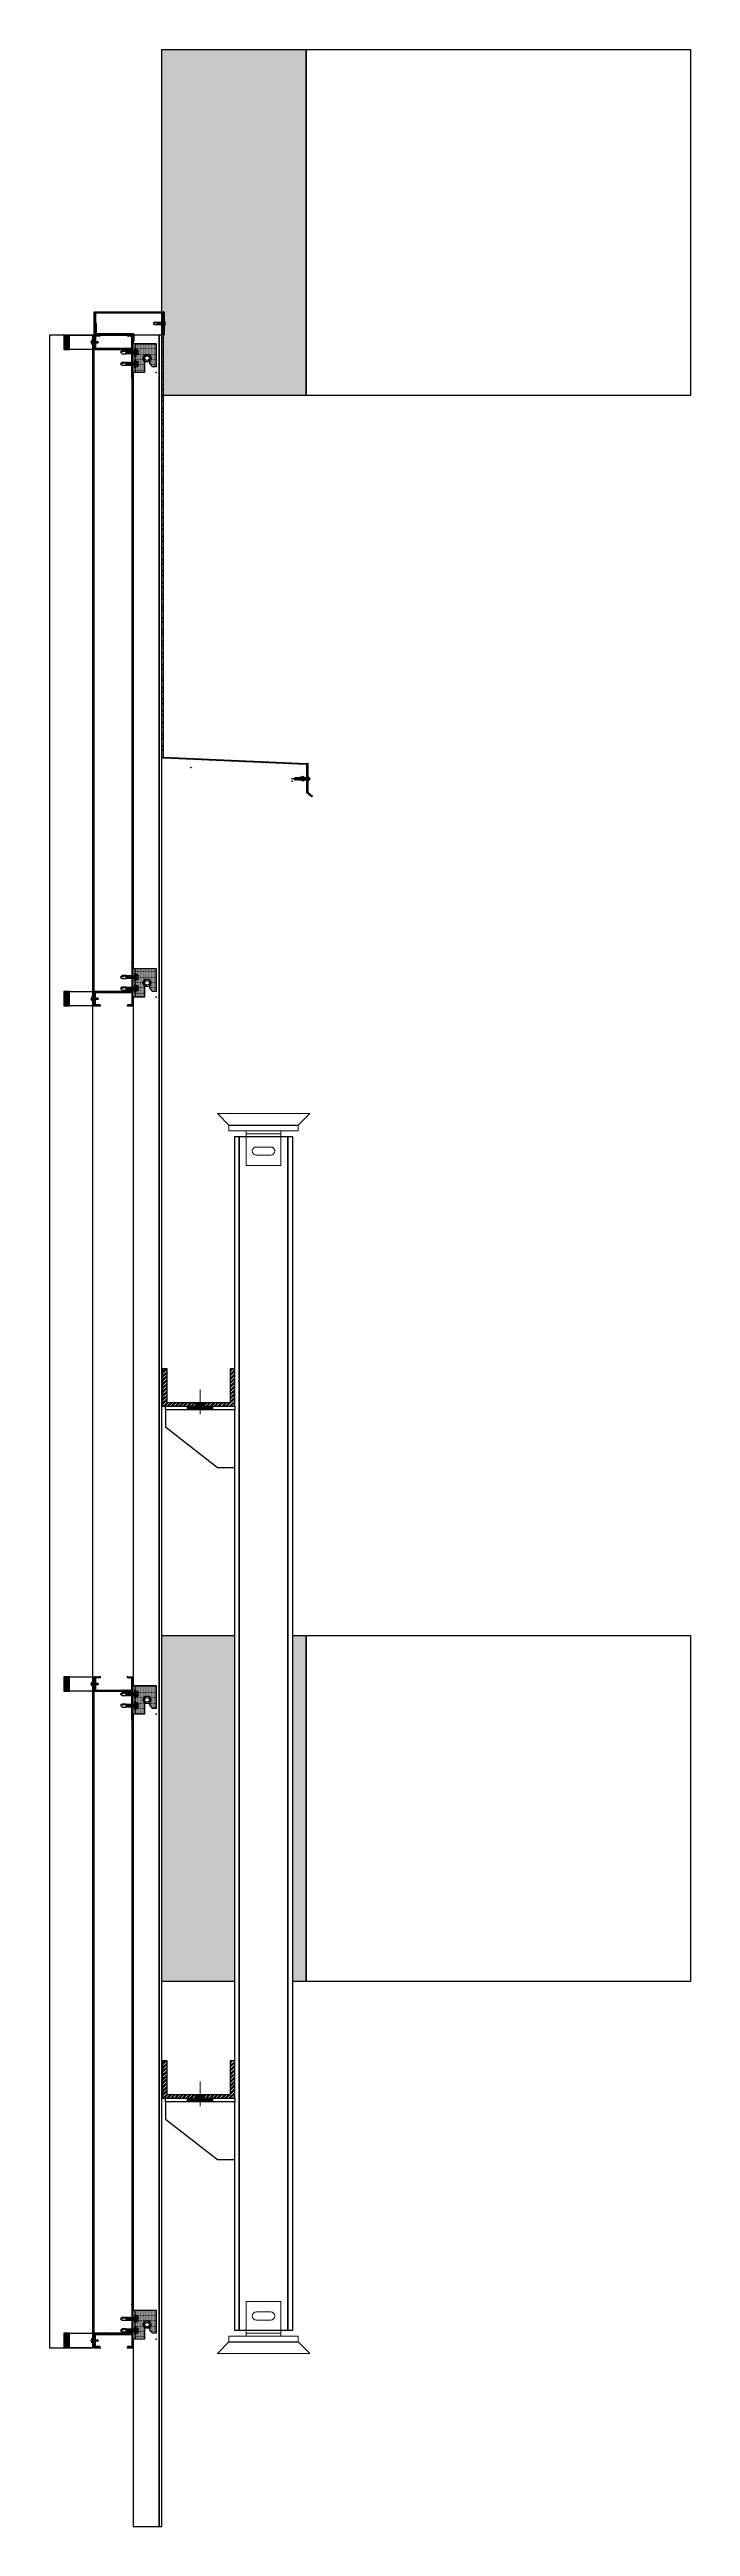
# Model space of a CAD drawing. Header units: millimetres. Extents: x -4391136 to -1798569, y -886572 to -291056.
# Drawn here: x -2091033 to -2089922, y -391569 to -387274 of the extents above; entities that cross this region are included whole.
import ezdxf

# ---------------------------------------------------------------- set-up
doc = ezdxf.new("R2010")
doc.units = ezdxf.units.MM
for name, pattern in [('CENTER', [50.8, 31.75, -6.35, 6.35, -6.35]), ('TA_HL_001.00000', [6.5, 3.55, -2.95]), ('XKITLINE00', [0])]:
    doc.linetypes.add(name, pattern=pattern)
for name, color, linetype in [('000 - CONCRETE_COL_CUT_COLOR_1', 1, 'Continuous'), ('000 - CONCRETE_COL_CUT_COLOR_5', 5, 'Continuous'), ('000 - CONCRETE_COL_HATCH_', 251, 'Continuous'), ('000 - CONCRETE_COL_MAIN_COLOR_1', 1, 'Continuous'), ('000 - CONCRETE_COL_WIPEOUT_', 250, 'Continuous'), ('000 - L I N E 0.1', 1, 'Continuous'), ('000 - STRUCTURE_STEEL_ACCESORIES_MAIN_COLOR_1', 2, 'Continuous'), ('000 - STRUCTURE_STEEL_FASTERN_MAIN_COLOR_2', 1, 'Continuous'), ('000 - STRUCTURE_STEEL_FRAMING_CUT_COLOR_4', 4, 'Continuous'), ('000 - STRUCTURE_STEEL_FRAMING_HATCH_', 251, 'Continuous'), ('000 - STRUCTURE_STEEL_FRAMING_MAIN_COLOR_1', 3, 'Continuous'), ('000 - STRUCTURE_STEEL_FRAMING_MAIN_COLOR_2', 2, 'Continuous'), ('000 - STRUCTURE_STEEL_FRAMING_SUB_COLOR_2', 1, 'Continuous'), ('000 - STRUCTURE_STEEL_FRAMING_WIPEOUT_', 250, 'Continuous'), ('010 - ASPG_ACCESSORIES_MAIN_COLOR_1', 1, 'Continuous'), ('010 - ASPG_ACCESSORIES_MAIN_COLOR_2', 2, 'Continuous'), ('010 - ASPG_ACCESSORIES_SUB_COLOR_2', 2, 'Continuous'), ('010 - ASPG_ACCESSORIES_SUB_COLOR_3', 3, 'Continuous'), ('010 - ASPG_ACCESSORIES_SYMBOL_', 251, 'Continuous'), ('010 - ASPG_ACCESSORIES_WIPEOUT_', 250, 'Continuous'), ('010 - ASPG_EXTR_MAIN_COLOR_2', 2, 'Continuous'), ('010 - ASPG_EXTR_WIPEOUT_', 250, 'Continuous'), ('010 - ASPG_FASTERN_MAIN_COLOR_1', 1, 'Continuous'), ('010 - ASPG_FASTERN_SUB_COLOR_2', 2, 'Continuous'), ('010 - ASPG_FASTERN_WIPEOUT_', 250, 'Continuous'), ('010 - ASPG_FLASHING_CUT_COLOR_3', 3, 'Continuous'), ('010 - ASPG_FLASHING_CUT_COLOR_4', 4, 'Continuous'), ('010 - ASPG_FLASHING_CUT_COLOR_5', 5, 'Continuous'), ('010 - ASPG_FLASHING_HATCH_', 251, 'Continuous'), ('010 - ASPG_FRAMING_CUT_COLOR_4', 4, 'Continuous'), ('010 - ASPG_FRAMING_HATCH_', 251, 'Continuous'), ('010 - ASPG_FRAMING_SUB_COLOR_2', 2, 'Continuous'), ('010 - ASPG_FRAMING_WIPEOUT_', 250, 'Continuous'), ('Center Line', 1, 'CENTER'), ('HATCH', 7, 'Continuous')]:
    doc.layers.add(name, color=color, linetype=linetype)
for name, color, linetype, plot in [('000 - H I D D E N', 7, 'Continuous', False), ('000 - STRUCTURE_STEEL_FRAMING_DEF_SUB', 250, 'Continuous', False), ('010 - ASPG_ACCESSORIES_DEF_SUB', 250, 'Continuous', False)]:
    doc.layers.add(name, color=color, linetype=linetype, plot=plot)
doc.layers.add('Part', color=2, linetype='Continuous', lineweight=0)
doc.layers.add('SCREW', color=8, linetype='Continuous', lineweight=5)
doc.styles.add('Cetury Gothic', font='swissl.ttf')
pattern_1 = [(45, (2715.48714, 3084.9077), (-0.265165043, 0.265165043), []), (45, (2715.6639, 3084.9077), (-0.265165043, 0.265165043), [])]
pattern_2 = [(45, (0, 0), (-1.01028, 1.01028), []), (45, (0.6735, 0), (-1.01028, 1.01028), [])]

# ---------------------------------------------------------------- blocks, each defined once
blk = doc.blocks.new('*A2430')
at = {"layer": 'Part', "linetype": 'XKITLINE00', "lineweight": 0}
for p, q in [((560.731873, 232.946249), (560.571873, 232.946249)), ((560.571873, 232.946249), (560.571873, 231.646249)), ((560.731873, 231.766249), (560.731873, 232.946249)), ((563.071873, 232.946249), (562.911873, 232.946249)), ((562.911873, 232.946249), (562.911873, 231.766249)), ((563.071873, 231.646249), (563.071873, 232.946249)), ((560.571873, 231.646249), (563.071873, 231.646249)), ((562.911873, 231.766249), (560.731873, 231.766249))]:
    blk.add_line(p, q, dxfattribs=at)
blk = doc.blocks.new('*A2431')
at = {"layer": 'Part', "linetype": 'XKITLINE00', "lineweight": 0}
for p, q in [((560.671873, 231.526249), (560.671873, 231.646249)), ((563.071873, 231.526249), (560.671873, 231.526249)), ((563.071873, 231.646249), (563.071873, 231.526249))]:
    blk.add_line(p, q, dxfattribs=at)
blk = doc.blocks.new('*U2432')
blk.add_wipeout([(-120, 100), (-120, 106), (-125, 106), (-125, 171), (-117, 171), (-117, 112), (-8, 112), (-8, 171), (0, 171), (0, 106), (0, 100), (0, 0), (-30, 0), (-120, 70)])
at = {"layer": '000 - STRUCTURE_STEEL_FRAMING_HATCH_'}
h = blk.add_hatch(dxfattribs=at)
h.set_pattern_fill('ANSI32', color=256, scale=0.5)
h.paths.add_polyline_path([(-125, 171), (-125, 106), (0, 106), (0, 171), (-8, 171), (-8, 112), (-117, 112), (-117, 171)])
h = blk.add_hatch(dxfattribs=at)
h.set_pattern_fill('ANSI32', color=256, style=0)
h.set_pattern_definition(pattern_1)
h.paths.add_polyline_path([(-38, 106), (-38, 100), (-82, 100), (-82, 106)], flags=17)
h = blk.add_hatch(dxfattribs=at)
h.set_pattern_fill('ANSI32', color=256, style=0)
h.set_pattern_definition(pattern_1)
h.paths.add_polyline_path([(-53, 112), (-53, 106), (-67, 106), (-67, 112)], flags=17)
at = {"layer": '000 - STRUCTURE_STEEL_FRAMING_CUT_COLOR_4'}
blk.add_lwpolyline([(-125, 171), (-125, 106), (0, 106), (0, 171), (-8, 171), (-8, 112), (-117, 112), (-117, 171), (-125, 171)], dxfattribs=at)
at = {"layer": '000 - STRUCTURE_STEEL_FRAMING_DEF_SUB', "linetype": 'XKITLINE00', "lineweight": 0}
blk.add_line((-60, 92.1), (-60, 135), dxfattribs=at)
blk.add_line((-60, 92.1), (-60, 135), dxfattribs=at)
at = {"layer": '000 - STRUCTURE_STEEL_FRAMING_HATCH_', "linetype": 'XKITLINE00', "lineweight": 0}
for p, q in [((-82, 100), (-82, 106)), ((-82, 100), (-82, 106)), ((-67, 106), (-67, 112)), ((-67, 106), (-67, 112)), ((-53, 106), (-53, 112)), ((-53, 106), (-53, 112)), ((-38, 100), (-38, 106)), ((-38, 100), (-38, 106))]:
    blk.add_line(p, q, dxfattribs=at)
at = {"layer": '000 - STRUCTURE_STEEL_FRAMING_MAIN_COLOR_2'}
blk.add_lwpolyline([(-120, 106), (0, 106), (0, 100), (-120, 100)], close=True, dxfattribs=at)
blk.add_lwpolyline([(-120, 100), (-120, 70), (-30, 0), (0, 0), (0, 100), (-120, 100)], dxfattribs=at)
at = {"lineweight": 0, "xscale": 50, "yscale": 50, "zscale": 50}
blk.add_blockref('*A2430', (-28153.6, -11476.3), dxfattribs=at)
at = {"layer": '000 - STRUCTURE_STEEL_FRAMING_MAIN_COLOR_2', "xscale": 50, "yscale": 50, "zscale": 50}
blk.add_blockref('*A2431', (-28153.6, -11476.3), dxfattribs=at)
blk = doc.blocks.new('*U2462')
blk.add_wipeout([(60, 20), (60, 30), (-60, 30), (-60, 20), (-80, 0), (80, 0)])
for points in [[(-226, -300), (-176, -300), (-176, 3500), (-226, 3500)], [(60, 2130), (60, 2120), (-60, 2120), (-60, 2130), (-80, 2150), (80, 2150)]]:
    blk.add_wipeout(points).dxf.layer = '000 - STRUCTURE_STEEL_FRAMING_WIPEOUT_'
blk.add_wipeout([(60, 2130), (60, 2120), (-60, 2120), (-60, 2130), (-80, 2150), (80, 2150)])
at = {"layer": '000 - STRUCTURE_STEEL_FASTERN_MAIN_COLOR_2', "lineweight": 0}
blk.add_lwpolyline([(60, 2130), (60, 2120), (-60, 2120), (-60, 2130), (-80, 2150), (80, 2150)], close=True, dxfattribs=at)
blk.add_wipeout([(-50, 40), (50, 40), (50, 2110), (-50, 2110)])
at = {"layer": '000 - STRUCTURE_STEEL_ACCESORIES_MAIN_COLOR_1', "lineweight": 0}
for p, q in [((-30, 2060), (-30, 2120)), ((30, 2115), (-30, 2115)), ((30, 2120), (30, 2060)), ((30, 2060), (-30, 2060)), ((30, 90), (-30, 90)), ((-30, 90), (-30, 30)), ((30, 30), (30, 90)), ((30, 35), (-30, 35))]:
    blk.add_line(p, q, dxfattribs=at)
for points in [[(-15.2, 2078.5), (-12.5, 2078), (12.5, 2078), (15.2, 2078.5), (17.4, 2080.1), (19, 2082.3), (19.5, 2085), (19, 2087.7), (17.4, 2089.9), (15.2, 2091.5), (12.5, 2092), (-12.5, 2092), (-15.2, 2091.5), (-17.4, 2089.9), (-19, 2087.7), (-19.5, 2085), (-19, 2082.3), (-17.4, 2080.1), (-15.2, 2078.5)], [(-15.2, 71.5), (-12.5, 72), (12.5, 72), (15.2, 71.5), (17.4, 69.9), (19, 67.7), (19.5, 65), (19, 62.3), (17.4, 60.1), (15.2, 58.5), (12.5, 58), (-12.5, 58), (-15.2, 58.5), (-17.4, 60.1), (-19, 62.3), (-19.5, 65), (-19, 67.7), (-17.4, 69.9), (-15.2, 71.5)]]:
    blk.add_lwpolyline(points, close=True, dxfattribs=at)
at = {"layer": '000 - STRUCTURE_STEEL_FASTERN_MAIN_COLOR_2'}
for p, q in [((-60, 2130), (60, 2130)), ((-60, 20), (60, 20))]:
    blk.add_line(p, q, dxfattribs=at)
at = {"layer": '000 - STRUCTURE_STEEL_FASTERN_MAIN_COLOR_2', "lineweight": 0}
blk.add_lwpolyline([(60, 20), (60, 30), (-60, 30), (-60, 20), (-80, 0), (80, 0)], close=True, dxfattribs=at)
at = {"layer": '000 - STRUCTURE_STEEL_FRAMING_MAIN_COLOR_1'}
for points in [[(-50, 2110), (-42, 2110), (-42, 40), (-50, 40)], [(42, 2110), (50, 2110), (50, 40), (42, 40)]]:
    blk.add_lwpolyline(points, close=True, dxfattribs=at)
at = {"layer": '000 - STRUCTURE_STEEL_FRAMING_SUB_COLOR_2'}
blk.add_lwpolyline([(-42, 2110), (42, 2110), (42, 40), (-42, 40)], close=True, dxfattribs=at)
for p in [(-50, 1536.5), (-50, 336.5)]:
    blk.add_blockref('*U2432', p)
at = {"layer": '000 - STRUCTURE_STEEL_FRAMING_MAIN_COLOR_1'}
for points in [[(-226, -300), (-181, -300), (-181, 3500), (-226, 3500)], [(-181, -300), (-176, -300), (-176, 3500), (-181, 3500)]]:
    blk.add_lwpolyline(points, close=True, dxfattribs=at)
blk.add_blockref('*U2432', (-50, 1536.5))
blk.add_blockref('*U2432', (-50, 1536.5))
blk = doc.blocks.new('000_ASPG_TYP_FILES_20260218-010703_FRAME_EXTR_HONLIZONTAL')
at = {"layer": '010 - ASPG_FRAMING_HATCH_'}
h = blk.add_hatch(dxfattribs=at)
h.set_pattern_fill('ANSI32', color=256, scale=0.1)
edge = h.paths.add_edge_path()
edge.add_line((74.7, 2), (25, 2))
edge.add_line((25, 2), (25, 67))
edge.add_arc((24.7, 67), 0.3, 0, 90)
edge.add_line((24.7, 67.3), (0.3, 67.3))
edge.add_arc((0.3, 67), 0.3, 90, 180)
edge.add_line((0, 67), (0, 57.6))
edge.add_arc((0.3, 57.6), 0.3, 180, 270)
edge.add_line((0.3, 57.3), (1.7, 57.3))
edge.add_arc((1.7, 57.6), 0.3, 270, 360)
edge.add_line((2, 57.6), (2, 65))
edge.add_arc((2.3, 65), 0.3, 90, 180, ccw=False)
edge.add_line((2.3, 65.3), (22.7, 65.3))
edge.add_arc((22.7, 65), 0.3, 0, 90, ccw=False)
edge.add_line((23, 65), (23, 49))
edge.add_line((23, 49), (23.5, 48.5))
edge.add_line((23.5, 48.5), (23, 48))
edge.add_line((23, 48), (23, 22.3))
edge.add_line((23, 22.3), (23.5, 21.8))
edge.add_line((23.5, 21.8), (23, 21.3))
edge.add_line((23, 21.3), (23, 2.3))
edge.add_arc((22.7, 2.3), 0.3, -90, 0, ccw=False)
edge.add_line((22.7, 2), (2.3, 2))
edge.add_arc((2.3, 2.3), 0.3, 180, 270, ccw=False)
edge.add_line((2, 2.3), (2, 9.7))
edge.add_arc((1.7, 9.7), 0.3, 0, 90)
edge.add_line((1.7, 10), (0.3, 10))
edge.add_arc((0.3, 9.7), 0.3, 90, 180)
edge.add_line((0, 9.7), (0, 0.3))
edge.add_arc((0.3, 0.3), 0.3, 180, 270)
edge.add_line((0.3, 0), (74.7, 0))
at = {"layer": '010 - ASPG_ACCESSORIES_DEF_SUB'}
for p in [(0, 67.3), (0, 57.3), (25, 67.3), (25, 67.3), (0, 10), (0, 10), (0, 0), (75, 2), (75, 0)]:
    blk.add_point(p, dxfattribs=at)
at = {"layer": '010 - ASPG_FRAMING_CUT_COLOR_4'}
blk.add_line((75, 0.3), (75, 1.7), dxfattribs=at)
blk.add_lwpolyline([(74.7, 2), (25, 2), (25, 67, 0.414214), (24.7, 67.3), (0.3, 67.3, 0.414214), (0, 67), (0, 57.6, 0.414214), (0.3, 57.3), (1.7, 57.3, 0.414214), (2, 57.6), (2, 65, -0.414214), (2.3, 65.3), (22.7, 65.3, -0.414214), (23, 65), (23, 49), (23.5, 48.5), (23, 48), (23, 22.3), (23.5, 21.8), (23, 21.3), (23, 2.3, -0.414214), (22.7, 2), (2.3, 2, -0.414214), (2, 2.3), (2, 9.7, 0.414214), (1.7, 10), (0.3, 10, 0.414214), (0, 9.7), (0, 0.3, 0.414214), (0.3, 0), (74.7, 0)], format="xyb", dxfattribs=at)
for centre, start, end in [((0.3, 57.6), 180, 270), ((1.7, 57.6), 270, 0), ((2.3, 65), 90, 180), ((0.3, 9.7), 90, 180), ((0.3, 0.3), 180, 270), ((1.7, 9.7), 0, 90), ((2.3, 2.3), 180, 270), ((22.7, 2.3), 270, 0), ((74.7, 1.7), 0, 90), ((74.7, 0.3), 270, 0)]:
    blk.add_arc(centre, 0.3, start, end, dxfattribs=at)
blk = doc.blocks.new('PZG35-9D5')
at = {"layer": 'Center Line'}
blk.add_line((0, 3.7), (0, -10.5), dxfattribs=at)
at = {"layer": 'SCREW', "color": 8}
for p, q in [((-1.4, 0), (-1.4, -1.1)), ((1.4, 0), (1.4, -0.6)), ((-1.9, -1.4), (1.9, -0.9)), ((-1.9, -1.4), (-1.4, -1.1)), ((-1.9, -1.4), (-1.4, -1.7)), ((-1.9, -2.7), (1.9, -2.2)), ((-1.9, -2.7), (-1.4, -2.4)), ((-1.9, -2.7), (-1.4, -3)), ((-1.9, -4), (-1.4, -3.7)), ((-1.9, -4), (-1, -3.9)), ((-1.9, -4), (-1.4, -4.3)), ((-1.4, -1.1), (1.4, -0.6)), ((-1.4, -1.7), (1.4, -1.2)), ((-1.4, -1.7), (-1.4, -2.4)), ((-1.4, -2.4), (1.4, -1.9)), ((-1.4, -3), (1.4, -2.5)), ((-1.4, -3), (-1.4, -3.7)), ((-1.4, -3.7), (-0.8, -3.6)), ((-1.4, -4.3), (-1.4, -8.1)), ((-1.4, -4.3), (-1.2, -4.3)), ((0, -9.5), (-1.4, -8.1)), ((0, -9.5), (1.4, -8.1)), ((0.6, -3.3), (1.4, -3.2)), ((0.7, -3.7), (1.9, -3.5)), ((0.7, -3.9), (1.4, -3.8)), ((0.7, -4.6), (1.4, -4.5)), ((0.7, -5), (1.9, -4.8)), ((0.7, -5.2), (1.4, -5.1)), ((1.9, -0.9), (1.4, -0.6)), ((1.9, -0.9), (1.4, -1.2)), ((1.4, -1.2), (1.4, -1.9)), ((1.9, -2.2), (1.4, -1.9)), ((1.9, -2.2), (1.4, -2.5)), ((1.4, -2.5), (1.4, -3.2)), ((1.9, -3.5), (1.4, -3.2)), ((1.9, -3.5), (1.4, -3.8)), ((1.4, -3.8), (1.4, -4.5)), ((1.9, -4.8), (1.4, -4.5)), ((1.9, -4.8), (1.4, -5.1)), ((1.4, -5.1), (1.4, -8.1))]:
    blk.add_line(p, q, dxfattribs=at)
blk.add_lwpolyline([(0, -9.5), (0.7, -5.2), (0.7, -3.6, 0.417657), (0.4, -3.3, 0.108102), (-0.8, -3.6), (-1.4, -4.7)], format="xyb", dxfattribs=at)
blk = doc.blocks.new('*U3396')
at = {"layer": 'SCREW', "color": 6}
blk.add_lwpolyline([(3, 1.8, 0.09906), (0.8, 2.5), (0.8, 2.3), (-0.8, 2.3), (-0.8, 2.5, 0.09906), (-3, 1.8, 0.266588), (-3.5, 1), (-3.5, 0.2, 0.414214), (-3.3, 0), (3.3, 0, 0.414214), (3.5, 0.2), (3.5, 1, 0.266588)], format="xyb", close=True, dxfattribs=at)
at = {"layer": 'SCREW'}
blk.add_blockref('PZG35-9D5', (0, 0), dxfattribs=at)
blk = doc.blocks.new('000_ASPG_TYP_FILES_BK_FOR_ASPG_LOUVERS_SIDE_VIEW')
blk.add_point((0, 0))
at = {"layer": '010 - ASPG_ACCESSORIES_MAIN_COLOR_1'}
blk.add_line((2.8, -12.5), (2.8, 12.5), dxfattribs=at)
for points in [[(43.2, -12.5), (0.8, -12.5), (0.8, 12.5), (43.2, 12.5)], [(52.5, 12.5), (43.2, 12.5), (43.2, -12.5), (52.5, -12.5)]]:
    blk.add_lwpolyline(points, close=True, dxfattribs=at)
at = {"layer": '010 - ASPG_ACCESSORIES_SUB_COLOR_3'}
for p, q in [((43.5, -12.5), (43.5, 12.5)), ((43.8, -12.5), (43.8, 12.5)), ((44.3, -12.5), (44.3, 12.5)), ((45, -12.5), (45, 12.5)), ((45.8, -12.5), (45.8, 12.5)), ((46.7, -12.5), (46.7, 12.5)), ((47.6, -12.5), (47.6, 12.5)), ((48.6, -12.5), (48.6, 12.5)), ((50.6, -12.5), (50.6, 12.5)), ((51.4, -12.5), (51.4, 12.5)), ((52.1, -12.5), (52.1, 12.5)), ((52.5, -12.5), (52.5, 12.5))]:
    blk.add_line(p, q, dxfattribs=at)
at = {"layer": 'SCREW', "rotation": 270}
blk.add_blockref('*U3396', (2.8, 0), dxfattribs=at)
blk = doc.blocks.new('A$C57452C2B')
at = {"layer": '010 - ASPG_FASTERN_MAIN_COLOR_1'}
for p, q in [((0.003, 0.0005), (0.003, 0.004)), ((0.01, 0), (0.004, 0)), ((0.007, 0.031), (0.0045, 0.021)), ((0.005, 0.0005), (0.005, 0.004)), ((0.009, 0.0005), (0.009, 0.004)), ((0.011, 0.0005), (0.011, 0.004))]:
    blk.add_line(p, q, dxfattribs=at)
for points in [[(0.014, 0.005), (0.014, 0.006), (0, 0.006), (0, 0.005), (0.003, 0.004), (0.011, 0.004)], [(0.0045, 0.021), (0.0045, 0.028), (0.007, 0.031), (0.0095, 0.028), (0.0095, 0.021)]]:
    blk.add_lwpolyline(points, close=True, dxfattribs=at)
for centre, radius, start, end in [((0.004, 0.0013), 0.00125, 216.8699, 323.1301), ((0.007, 0.0043), 0.00425, 241.9275, 298.0725), ((0.01, 0.0013), 0.00125, 216.8699, 323.1301)]:
    blk.add_arc(centre, radius, start, end, dxfattribs=at)
at = {"layer": '010 - ASPG_FASTERN_SUB_COLOR_2'}
for p in [(0.0095, 0.021), (0.0045, 0.021)]:
    blk.add_line(p, (0.0045, 0.0197), dxfattribs=at)
for points in [[(0.0045, 0.0167, 0.666667), (0.0045, 0.0182), (0.0095, 0.0195, 0.666667), (0.0095, 0.018)], [(0.0045, 0.0152, 0.666667), (0.0045, 0.0167), (0.0095, 0.018, 0.666667), (0.0095, 0.0165)], [(0.0045, 0.0137, 0.666667), (0.0045, 0.0152), (0.0095, 0.0165, 0.666667), (0.0095, 0.015)], [(0.0045, 0.0122, 0.666667), (0.0045, 0.0137), (0.0095, 0.015, 0.666667), (0.0095, 0.0135)], [(0.0045, 0.0107, 0.666667), (0.0045, 0.0122), (0.0095, 0.0135, 0.666667), (0.0095, 0.012)], [(0.0045, 0.0092, 0.666667), (0.0045, 0.0107), (0.0095, 0.012, 0.666667), (0.0095, 0.0105)], [(0.0045, 0.0077, 0.666667), (0.0045, 0.0092), (0.0095, 0.0105, 0.666667), (0.0095, 0.009)], [(0.0045, 0.0062, 0.666667), (0.0045, 0.0077), (0.0095, 0.009, 0.666667), (0.0095, 0.0075)], [(0.0047, 0.006, 0.091189), (0.0045, 0.0062), (0.0095, 0.0075, 0.666667), (0.0095, 0.006)]]:
    blk.add_lwpolyline(points, format="xyb", dxfattribs=at)
for centre, start, end in [((0.0042, 0.0189), 292.6199, 67.3801), ((0.0098, 0.0203), 112.6199, 247.3801)]:
    blk.add_arc(centre, 0.000812, start, end, dxfattribs=at)
blk = doc.blocks.new('A$C6d2a724f')
blk.add_wipeout([(-3.7, 6.3), (3.7, 6.3), (7.3, 0), (3.7, -6.3), (-3.7, -6.3), (-7.3, 0)]).dxf.layer = '010 - ASPG_FASTERN_MAIN_COLOR_1'
at = {"layer": '010 - ASPG_FASTERN_MAIN_COLOR_1'}
blk.add_lwpolyline([(-3.7, 6.3), (3.7, 6.3), (7.3, 0), (3.7, -6.3), (-3.7, -6.3), (-7.3, 0)], close=True, dxfattribs=at)
at = {"layer": '010 - ASPG_FASTERN_SUB_COLOR_2'}
for radius in [6.33, 3.96]:
    blk.add_circle((0, 0), radius, dxfattribs=at)
blk = doc.blocks.new('A$Cb3d6a647')
blk.add_wipeout([(0, -50), (0, -50), (0, 0), (40, 0), (40, -40), (33.7, -40), (28.7, -35), (28.7, -25), (27.4, -21.8), (24.2, -20.5), (21, -21.8), (19.7, -25), (19.7, -50)]).dxf.layer = '010 - ASPG_FASTERN_WIPEOUT_'
at = {"layer": 'HATCH'}
h = blk.add_hatch(dxfattribs=at)
h.set_pattern_fill('DOTS', color=252, scale=0.5)
h.paths.add_polyline_path([(3, 0), (3, -8), (4, -8), (5, -11), (8.5, -11, -0.236068), (9, -12), (9, -19), (5, -19), (4, -22), (3, -22), (3, -28), (4, -28), (5, -31), (8.5, -31, -0.236068), (9, -32), (9, -39), (5, -39), (4, -42), (3, -42), (3, -50), (19.7, -50), (19.7, -25, -1), (28.7, -25), (28.7, -35), (33.7, -40), (40, -40), (40, 0)])
blk.add_point((40, -50))
at = {"layer": '010 - ASPG_ACCESSORIES_MAIN_COLOR_1'}
blk.add_lwpolyline([(0, 0), (3, 0), (3, -50), (0, -50)], close=True, dxfattribs=at)
at = {"layer": '010 - ASPG_ACCESSORIES_MAIN_COLOR_2'}
blk.add_lwpolyline([(0, 0), (40, 0), (40, -40), (33.7, -40), (28.7, -35), (28.7, -25, 1), (19.7, -25), (19.7, -50), (0, -50)], format="xyb", close=True, dxfattribs=at)
at = {"extrusion": (0, 0, -1), "xscale": 1000, "yscale": 1000, "zscale": -1000, "rotation": 270}
for p in [(-9, -8), (-9, -28)]:
    blk.add_blockref('A$C57452C2B', p, dxfattribs=at)
blk.add_blockref('A$C6d2a724f', (24.2, -25))
blk = doc.blocks.new('*U2463')
blk.add_wipeout([(1138.3, 2), (25, 2), (25, 67.3), (1138.3, 67.3)]).dxf.layer = '010 - ASPG_FRAMING_WIPEOUT_'
blk.add_blockref('000_ASPG_TYP_FILES_20260218-010703_FRAME_EXTR_HONLIZONTAL', (0, 0))
at = {"xscale": -1}
blk.add_blockref('000_ASPG_TYP_FILES_20260218-010703_FRAME_EXTR_HONLIZONTAL', (1163.3, 0), dxfattribs=at)
blk.add_wipeout([(3490, 67.8), (3490, 144.8), (0, 144.8), (0, 67.8)]).dxf.layer = '010 - ASPG_EXTR_WIPEOUT_'
blk.add_point((25, 67.3))
at = {"layer": '010 - ASPG_EXTR_MAIN_COLOR_2'}
blk.add_lwpolyline([(3490, 69.8), (3490, 144.8), (0, 144.8), (0, 69.8)], close=True, dxfattribs=at)
at = {"layer": '010 - ASPG_FRAMING_SUB_COLOR_2'}
blk.add_lwpolyline([(1138.3, 2), (25, 2), (25, 67.3), (1138.3, 67.3)], close=True, dxfattribs=at)
at = {"rotation": 90}
for p in [(12.5, 67.3), (1150.8, 67.3)]:
    blk.add_blockref('000_ASPG_TYP_FILES_BK_FOR_ASPG_LOUVERS_SIDE_VIEW', p, dxfattribs=at)
at = {"rotation": 270}
for p in [(65, 0), (1148.3, 0)]:
    blk.add_blockref('A$Cb3d6a647', p, dxfattribs=at)
blk = doc.blocks.new('*U2468')
blk.add_wipeout([(1138.3, 2), (25, 2), (25, 67.3), (1138.3, 67.3)]).dxf.layer = '010 - ASPG_FRAMING_WIPEOUT_'
at = {"layer": '010 - ASPG_FRAMING_SUB_COLOR_2'}
blk.add_lwpolyline([(1138.3, 2), (25, 2), (25, 67.3), (1138.3, 67.3)], close=True, dxfattribs=at)
at = {"rotation": 90}
for p in [(12.5, 67.3), (1150.8, 67.3)]:
    blk.add_blockref('000_ASPG_TYP_FILES_BK_FOR_ASPG_LOUVERS_SIDE_VIEW', p, dxfattribs=at)
blk.add_blockref('000_ASPG_TYP_FILES_20260218-010703_FRAME_EXTR_HONLIZONTAL', (0, 0))
at = {"xscale": -1}
blk.add_blockref('000_ASPG_TYP_FILES_20260218-010703_FRAME_EXTR_HONLIZONTAL', (1163.3, 0), dxfattribs=at)
at = {"rotation": 270}
for p in [(65, 0), (1148.3, 0)]:
    blk.add_blockref('A$Cb3d6a647', p, dxfattribs=at)
blk = doc.blocks.new('A$C09BF45C0')
at = {"layer": '000 - L I N E 0.1', "color": 9}
for p, q in [((0, 0.019), (0, 0.0195)), ((0.009, 0.0195), (0, 0.0195)), ((0.009, 0.019), (0, 0.019)), ((0.002, 0.019), (0.0025, 0.0172)), ((0.002, 0.0164), (0.007, 0.0175)), ((0.002, 0.0144), (0.007, 0.0155)), ((0.002, 0.0124), (0.007, 0.0135)), ((0.002, 0.0104), (0.007, 0.0115)), ((0.002, 0.0084), (0.0043, 0.0089)), ((0.002, 0.0064), (0.0033, 0.0067)), ((0.002, 0.0044), (0.0027, 0.0046)), ((0.0025, 0.0169), (0.0025, 0.0172)), ((0.0025, 0.0149), (0.0025, 0.0161)), ((0.0025, 0.0129), (0.0025, 0.0141)), ((0.0025, 0.0109), (0.0025, 0.0121)), ((0.0025, 0.0089), (0.0025, 0.0101)), ((0.0025, 0.0069), (0.0025, 0.0081)), ((0.0025, 0.0049), (0.0025, 0.0061)), ((0.0025, 0.0024), (0.0025, 0.0041)), ((0.0025, 0.0024), (0.0045, 0)), ((0.0039, 0.0207), (0.0039, 0.02)), ((0.0039, 0.02), (0.0051, 0.02)), ((0.0045, 0), (0.0065, 0.0081)), ((0.0045, 0), (0.0065, 0.0024)), ((0.0051, 0.02), (0.0051, 0.0207)), ((0.0057, 0.0092), (0.007, 0.0095)), ((0.0065, 0.0081), (0.0057, 0.0015)), ((0.0064, 0.0074), (0.007, 0.0075)), ((0.0065, 0.0158), (0.0065, 0.017)), ((0.0065, 0.0138), (0.0065, 0.015)), ((0.0065, 0.0118), (0.0065, 0.013)), ((0.0065, 0.0098), (0.0065, 0.011)), ((0.0065, 0.0078), (0.0065, 0.009)), ((0.0065, 0.0024), (0.0065, 0.007)), ((0.0065, 0.0058), (0.0065, 0.007)), ((0.0065, 0.0038), (0.0065, 0.005)), ((0.0066, 0.0177), (0.007, 0.019)), ((0.009, 0.019), (0.009, 0.0195))]:
    blk.add_line(p, q, dxfattribs=at)
for points in [[(0.0025, 0.0169), (0.0065, 0.0178, 0.222712), (0.007, 0.0175, -0.168799), (0.0065, 0.017), (0.0025, 0.0161, -0.16927), (0.002, 0.0164, 0.183704)], [(0.0025, 0.0149), (0.0065, 0.0158, 0.222712), (0.007, 0.0155, -0.168799), (0.0065, 0.015), (0.0025, 0.0141, -0.16927), (0.002, 0.0144, 0.183704)], [(0.0025, 0.0129), (0.0065, 0.0138, 0.222712), (0.007, 0.0135, -0.168799), (0.0065, 0.013), (0.0025, 0.0121, -0.16927), (0.002, 0.0124, 0.183704)], [(0.0025, 0.0109), (0.0065, 0.0118, 0.222712), (0.007, 0.0115, -0.168799), (0.0065, 0.011), (0.0025, 0.0101, -0.16927), (0.002, 0.0104, 0.183704)]]:
    blk.add_lwpolyline(points, format="xyb", close=True, dxfattribs=at)
for points in [[(0.0041, 0.0085), (0.0025, 0.0081, -0.16927), (0.002, 0.0084, 0.183704), (0.0025, 0.0089), (0.0065, 0.0098, 0.222712), (0.007, 0.0095, -0.168799), (0.0065, 0.009), (0.0061, 0.009)], [(0.0032, 0.0063), (0.0025, 0.0061, -0.16927), (0.002, 0.0064, 0.183704), (0.0025, 0.0069), (0.0035, 0.0071)], [(0.0027, 0.0042), (0.0025, 0.0041, -0.16927), (0.002, 0.0044, 0.183704), (0.0025, 0.0049)], [(0.0065, 0.0077), (0.0065, 0.0078, 0.222712), (0.007, 0.0075, -0.168799), (0.0065, 0.007), (0.0064, 0.007)]]:
    blk.add_lwpolyline(points, format="xyb", dxfattribs=at)
blk.add_lwpolyline([(0.0025, 0.0049), (0.0028, 0.0049)], dxfattribs=at)
for centre, radius, start, end in [((0.0045, 0.0117), 0.00904, 60.1372, 119.8628), ((0.0176, 0.0018), 0.0151, 151.1413, 177.5421), ((0.0052, 0.008), 0.00131, 2.4501, 128.8284)]:
    blk.add_arc(centre, radius, start, end, dxfattribs=at)
at = {"layer": '000 - H I D D E N', "color": 2, "insert": (0.005, 0.0067), "char_height": 0.001, "width": 0.059684, "attachment_point": 2, "style": 'Cetury Gothic'}
blk.add_mtext('\\A1;{\\H0.7x;\\C150;\\S3/4;\\H1.429x;" }', dxfattribs=at)
blk = doc.blocks.new('000 - SELF_DRILLING_NO8.')
at = {"layer": '000 - L I N E 0.1', "color": 2, "xscale": 1000, "yscale": 1000, "zscale": 1000, "rotation": 90}
blk.add_blockref('A$C09BF45C0', (19, -4.5), dxfattribs=at)
blk = doc.blocks.new('*U2715')
at = {"layer": '010 - ASPG_ACCESSORIES_MAIN_COLOR_2'}
blk.add_lwpolyline([(-0.0029, 0.0013), (-0.0027, 0.0017, -0.57735), (-0.0025, 0.0017), (-0.0023, 0.0013), (-0.0018, 0.0013), (-0.0015, 0.0017, -0.57735), (-0.0014, 0.0017), (-0.0011, 0.0013), (-0.0006, 0.0013), (-0.0004, 0.0017, -0.57735), (-0.0002, 0.0017), (0, 0.0014), (0, 0.0029, -0.049876), (0.0015, 0.0028, -0.129377), (0.0022, 0, -0.129377), (0.0015, -0.0028, -0.049876), (0, -0.0029), (0, -0.0013), (0, -0.0013), (-0.0006, -0.0013), (-0.0008, -0.0017, -0.577351), (-0.0009, -0.0017), (-0.0012, -0.0013), (-0.0017, -0.0013), (-0.0019, -0.0017, -0.577351), (-0.0021, -0.0017), (-0.0023, -0.0013), (-0.0029, -0.0013), (-0.0031, -0.0017, -0.57735), (-0.0033, -0.0017)], format="xyb", dxfattribs=at)
at = {"layer": '010 - ASPG_ACCESSORIES_SUB_COLOR_2'}
for p, q in [((-0.0033, -0.0025), (-0.0033, 0.0025)), ((-0.0029, 0.0013), (-0.0033, 0.0013)), ((-0.0029, -0.0013), (-0.0033, 0.0007)), ((-0.0018, 0.0013), (-0.0023, 0.0013)), ((-0.0006, 0.0013), (-0.0011, 0.0013)), ((0, 0.0029), (0, -0.0029)), ((0.0015, 0.0028), (0.0015, -0.0028)), ((0.0015, 0.0004), (0.0015, -0.0004)), ((0.0022, 0.0004), (0.0015, 0.0004)), ((-0.0033, -0.0017), (-0.0033, -0.0016)), ((-0.0031, -0.0017), (-0.0029, -0.0013)), ((-0.0023, -0.0013), (-0.0029, -0.0013)), ((-0.0012, -0.0013), (-0.0017, -0.0013)), ((0, -0.0013), (-0.0006, -0.0013)), ((0.0015, -0.0004), (0.0022, -0.0004))]:
    blk.add_line(p, q, dxfattribs=at)
for points in [[(-0.0021, -0.0017), (-0.0023, -0.0013), (-0.0029, 0.0013), (-0.0027, 0.0017, -0.57735), (-0.0025, 0.0017), (-0.0023, 0.0013), (-0.0017, -0.0013), (-0.0019, -0.0017, -0.57)], [(-0.0009, -0.0017), (-0.0012, -0.0013), (-0.0018, 0.0013), (-0.0015, 0.0017, -0.57735), (-0.0014, 0.0017), (-0.0011, 0.0013), (-0.0006, -0.0013), (-0.0008, -0.0017, -0.57)]]:
    blk.add_lwpolyline(points, format="xyb", close=True, dxfattribs=at)
blk.add_lwpolyline([(0, -0.0013), (0, -0.0013), (-0.0006, 0.0013), (-0.0004, 0.0017, -0.57735), (-0.0002, 0.0017), (0, 0.0014)], format="xyb", dxfattribs=at)
for centre, radius, start, end in [((0, -0.0044), 0.00734, 78.5788, 90), ((-0.0034, 0), 0.00561, 0, 29.4871), ((-0.0034, 0), 0.00561, 330.5129, 0), ((-0.0032, -0.0016), 0.0000944, 210, 330), ((0, 0.0044), 0.00734, 270, 281.4212)]:
    blk.add_arc(centre, radius, start, end, dxfattribs=at)
blk.add_wipeout([(-0.002, 0.0025), (-0.002, -0.0025), (-0.008, -0.0025), (-0.008, -0.0041), (-0.0148, -0.0025), (-0.0148, -0.0019), (-0.016, -0.0019), (-0.016, -0.0025), (-0.0173, -0.0025), (-0.0173, -0.0019), (-0.0185, -0.0019), (-0.0185, -0.0025), (-0.0198, -0.0025), (-0.0198, -0.0019), (-0.021, -0.0019), (-0.021, -0.0025), (-0.0223, -0.0025), (-0.0235, -0.0012), (-0.0235, -0.0005), (-0.0093, -0.0005), (-0.0093, 0.0005), (-0.0235, 0.0005), (-0.0235, 0.0013), (-0.0223, 0.0025), (-0.021, 0.0025), (-0.021, 0.0019), (-0.0198, 0.0019), (-0.0198, 0.0025), (-0.0185, 0.0025), (-0.0185, 0.0019), (-0.0173, 0.0019), (-0.0173, 0.0025), (-0.016, 0.0025), (-0.016, 0.0019), (-0.0148, 0.0019), (-0.0148, 0.0025), (-0.008, 0.0041), (-0.008, 0.0025)]).dxf.layer = '010 - ASPG_ACCESSORIES_WIPEOUT_'
blk.add_point((-0.0275, -0.0041))
at = {"layer": '010 - ASPG_ACCESSORIES_MAIN_COLOR_2'}
blk.add_lwpolyline([(-0.002, 0.0025), (-0.002, -0.0025), (-0.008, -0.0025), (-0.008, -0.0041), (-0.0148, -0.0025), (-0.0148, -0.0019), (-0.016, -0.0019), (-0.016, -0.0025), (-0.0173, -0.0025), (-0.0173, -0.0019), (-0.0185, -0.0019), (-0.0185, -0.0025), (-0.0198, -0.0025), (-0.0198, -0.0019), (-0.021, -0.0019), (-0.021, -0.0025), (-0.0223, -0.0025), (-0.0235, -0.0012), (-0.0235, -0.0005), (-0.0093, -0.0005), (-0.0093, 0.0005), (-0.0235, 0.0005), (-0.0235, 0.0013), (-0.0223, 0.0025), (-0.021, 0.0025), (-0.021, 0.0019), (-0.0198, 0.0019), (-0.0198, 0.0025), (-0.0185, 0.0025), (-0.0185, 0.0019), (-0.0173, 0.0019), (-0.0173, 0.0025), (-0.016, 0.0025), (-0.016, 0.0019), (-0.0148, 0.0019), (-0.0148, 0.0025), (-0.008, 0.0041), (-0.008, 0.0025), (-0.002, 0.0025)], close=True, dxfattribs=at)
at = {"layer": '010 - ASPG_ACCESSORIES_SUB_COLOR_2'}
for p, q in [((-0.0093, 0.0005), (-0.0235, 0.0005)), ((-0.0198, 0.0019), (-0.021, 0.0019)), ((-0.0173, 0.0019), (-0.0185, 0.0019)), ((-0.0148, 0.0019), (-0.016, 0.0019)), ((-0.008, 0.0041), (-0.0148, 0.0025)), ((-0.0148, 0.0025), (-0.002, 0.0025)), ((-0.0148, 0.0005), (-0.0148, 0.0025)), ((-0.0093, -0.0005), (-0.0093, 0.0005)), ((-0.008, 0.0025), (-0.008, 0.0041)), ((-0.0198, -0.0019), (-0.021, -0.0019)), ((-0.0173, -0.0019), (-0.0185, -0.0019)), ((-0.0148, -0.0019), (-0.016, -0.0019)), ((-0.0148, -0.0025), (-0.0148, -0.0005)), ((-0.002, -0.0025), (-0.0148, -0.0025)), ((-0.008, -0.0041), (-0.0148, -0.0025)), ((-0.008, -0.0041), (-0.008, -0.0025))]:
    blk.add_line(p, q, dxfattribs=at)
for points in [[(-0.0235, 0.0005), (-0.0235, 0.0013), (-0.0223, 0.0025), (-0.021, 0.0025), (-0.021, 0.0005)], [(-0.0198, 0.0005), (-0.0198, 0.0025), (-0.0185, 0.0025), (-0.0185, 0.0005)], [(-0.0173, 0.0005), (-0.0173, 0.0025), (-0.016, 0.0025), (-0.016, 0.0005)], [(-0.0093, -0.0005), (-0.0235, -0.0005)], [(-0.021, -0.0005), (-0.021, -0.0025), (-0.0223, -0.0025), (-0.0235, -0.0012), (-0.0235, -0.0005)], [(-0.0185, -0.0005), (-0.0185, -0.0025), (-0.0198, -0.0025), (-0.0198, -0.0005)], [(-0.016, -0.0005), (-0.016, -0.0025), (-0.0173, -0.0025), (-0.0173, -0.0005)]]:
    blk.add_lwpolyline(points, dxfattribs=at)
at = {"layer": '010 - ASPG_ACCESSORIES_SYMBOL_'}
blk.add_line((0.0046, 0), (-0.0288, 0), dxfattribs=at)
blk = doc.blocks.new('*U2717')
at = {"layer": '010 - ASPG_FLASHING_HATCH_'}
h = blk.add_hatch(dxfattribs=at)
h.set_pattern_fill('ANSI32', color=251, scale=0.03)
h.set_pattern_definition(pattern_2)
h.paths.add_polyline_path([(54, 0), (52, 0), (52, 38), (-65.3, 38), (-65.3, 0), (-67.3, 0), (-67.3, 40), (54, 40)])
h = blk.add_hatch(dxfattribs=at)
h.set_pattern_fill('ANSI32', color=251, scale=0.03)
h.set_pattern_definition(pattern_2)
edge = h.paths.add_edge_path()
edge.add_line((-65.3, 20), (-65.3, 2))
edge.add_arc((-63.3, 2), 2, 180, 270)
edge.add_line((-63.3, 0), (0, 0))
edge.add_line((0, 0), (0, -10))
edge.add_line((0, -10), (2, -10))
edge.add_line((2, -10), (2, 0))
edge.add_arc((0, 0), 2, 0, 90)
edge.add_line((0, 2), (-63.3, 2))
edge.add_line((-63.3, 2), (-63.3, 20))
edge.add_line((-63.3, 20), (-65.3, 20))
h = blk.add_hatch(dxfattribs=at)
h.set_pattern_fill('ANSI32', color=251, scale=0.03)
h.set_pattern_definition([(45, (-1e-13, -533), (-10.1028, 10.1028), []), (45, (6.735, -533), (-10.1028, 10.1028), [])])
edge = h.paths.add_edge_path()
edge.add_line((303, -793), (310.7, -799.4))
edge.add_line((310.7, -799.4), (309.4, -801))
edge.add_line((309.4, -801), (301, -793.9))
edge.add_line((301, -793.9), (301, -746))
edge.add_arc((300, -746), 1, 0, 90)
edge.add_line((300, -745), (53, -734))
edge.add_arc((53, -731), 3, 180, 270, ccw=False)
edge.add_line((50, -731), (50, 38))
edge.add_line((50, 38), (52, 38))
edge.add_line((52, 38), (52, -731))
edge.add_arc((53, -731), 1, 180, 270)
edge.add_line((53, -732), (300, -743))
edge.add_arc((300, -746), 3, 0, 90, ccw=False)
edge.add_line((303, -746), (303, -793))
for p in [(100, -750), (303, -743)]:
    blk.add_point(p)
at = {"layer": '010 - ASPG_FLASHING_CUT_COLOR_3'}
blk.add_lwpolyline([(54, 0), (52, 0), (52, 38), (-65.3, 38), (-65.3, 0), (-67.3, 0), (-67.3, 40), (54, 40)], close=True, dxfattribs=at)
at = {"layer": '010 - ASPG_FLASHING_CUT_COLOR_4'}
blk.add_lwpolyline([(-65.3, 20), (-65.3, 2, 0.414214), (-63.3, 0), (0, 0), (0, -10), (2, -10), (2, 0, 0.414214), (0, 2), (-63.3, 2), (-63.3, 20)], format="xyb", close=True, dxfattribs=at)
at = {"layer": '010 - ASPG_FLASHING_CUT_COLOR_5'}
blk.add_lwpolyline([(303, -793), (310.7, -799.4), (309.4, -801), (301, -793.9), (301, -746, 0.414214), (300, -745), (53, -734, -0.414214), (50, -731), (50, 38), (52, 38), (52, -731, 0.414214), (53, -732), (300, -743, -0.414214), (303, -746)], format="xyb", close=True, dxfattribs=at)
at = {"rotation": 180}
blk.add_blockref('000 - SELF_DRILLING_NO8.', (54, 20), dxfattribs=at)
at = {"layer": '000 - L I N E 0.1', "color": 2, "xscale": 1000, "yscale": 1000, "zscale": 1000}
blk.add_blockref('*U2715', (303, -769.5), dxfattribs=at)
blk = doc.blocks.new('*U2446')
at = {"layer": '000 - CONCRETE_COL_HATCH_'}
h = blk.add_hatch(dxfattribs=at)
h.set_pattern_fill('AR-CONC', color=256, scale=0.04)
h.set_pattern_definition([(50, (500, -877306.8257), (7.28738676, -0.63756342), [0.762, -8.382]), (355, (500, -877306.826), (-1.40973686, 7.64227381), [0.6096, -6.705623367]), (100.4514447, (500.607, -877306.879), (5.877649884, 7.004710076), [0.64760035, -7.123609784]), (46.1842, (500, -877304.794), (10.84316164, -1.68169312), [1.143, -12.573]), (96.6355576, (500.904, -877304.934), (9.49616536, 9.89704498), [0.97140093, -10.68542433]), (351.1841512, (500, -877304.794), (9.49616536, 9.89704498), [0.91439868, -10.05838928]), (21, (501.016, -877305.3017), (6.06457565, -4.090607927), [0.762, -8.382]), (326, (501.016, -877305.302), (2.472081134, 7.367518645), [0.6096, -6.7056]), (71.451445, (501.5214, -877305.6426), (8.53665677, 3.276910755), [0.64760035, -7.123597504]), (37.5, (500, -877306.8257), (0.12354413, 3.382201555), [0, -6.62432, 0, -6.8072, 0, -6.731]), (7.5, (500, -877306.8257), (2.6727865, 4.007222993), [0, -3.88112, 0, -6.47192, 0, -2.5654]), (327.5, (497.7343, -877306.8257), (5.423623807, -0.22914976), [0, -2.54, 0, -7.9248, 0, -10.5156]), (317.5, (496.7183, -877306.8257), (5.925167255, 1.017059641), [0, -3.302, 0, -5.26288, 0, -7.4676])])
h.paths.add_polyline_path([(0, 0), (250, 0), (250, -600), (0, -600)])
at = {"layer": '000 - CONCRETE_COL_CUT_COLOR_1', "color": 0, "lineweight": -2}
blk.add_lwpolyline([(0, 0), (250, 0), (250, -600), (0, -600), (0, -600), (0, -600), (0, -600), (0, -600), (0, -600), (0, -600), (0, -600), (0, -600), (0, -600), (0, -600), (0, -600), (0, -600), (0, -600), (0, -600), (0, -600), (0, -600), (0, -600), (0, -600), (0, -600), (0, -600), (0, -600), (0, -600), (0, -600), (0, -600), (0, -600), (0, -600), (0, -600), (0, -600), (0, -600), (0, -600), (0, -600), (0, -600), (0, -600), (0, -600), (0, -600), (0, -600), (0, -600), (0, -600), (0, -600), (0, -600), (0, -600), (0, -600), (0, -600), (0, -600)], close=True, dxfattribs=at)
blk = doc.blocks.new('*U2460')
at = {"layer": '000 - CONCRETE_COL_HATCH_'}
h = blk.add_hatch(dxfattribs=at)
h.set_pattern_fill('AR-CONC', color=256, scale=0.04)
h.set_pattern_definition([(50, (500, -877306.8257), (7.28738676, -0.63756342), [0.762, -8.382]), (355, (500, -877306.826), (-1.40973686, 7.64227381), [0.6096, -6.705623367]), (100.4514447, (500.607, -877306.879), (5.877649884, 7.004710076), [0.64760035, -7.123609784]), (46.1842, (500, -877304.794), (10.84316164, -1.68169312), [1.143, -12.573]), (96.6355576, (500.904, -877304.934), (9.49616536, 9.89704498), [0.97140093, -10.68542433]), (351.1841512, (500, -877304.794), (9.49616536, 9.89704498), [0.91439868, -10.05838928]), (21, (501.016, -877305.3017), (6.06457565, -4.090607927), [0.762, -8.382]), (326, (501.016, -877305.302), (2.472081134, 7.367518645), [0.6096, -6.7056]), (71.451445, (501.5214, -877305.6426), (8.53665677, 3.276910755), [0.64760035, -7.123597504]), (37.5, (500, -877306.8257), (0.12354413, 3.382201555), [0, -6.62432, 0, -6.8072, 0, -6.731]), (7.5, (500, -877306.8257), (2.6727865, 4.007222993), [0, -3.88112, 0, -6.47192, 0, -2.5654]), (327.5, (497.7343, -877306.8257), (5.423623807, -0.22914976), [0, -2.54, 0, -7.9248, 0, -10.5156]), (317.5, (496.7183, -877306.8257), (5.925167255, 1.017059641), [0, -3.302, 0, -5.26288, 0, -7.4676])])
h.paths.add_polyline_path([(0, 0), (250, 0), (250, -600), (0, -600)])
at = {"layer": '000 - CONCRETE_COL_CUT_COLOR_1', "color": 0, "lineweight": -2}
blk.add_lwpolyline([(0, 0), (250, 0), (250, -600), (0, -600), (0, -600), (0, -600), (0, -600), (0, -600), (0, -600), (0, -600), (0, -600), (0, -600), (0, -600), (0, -600), (0, -600), (0, -600), (0, -600), (0, -600), (0, -600), (0, -600), (0, -600), (0, -600), (0, -600), (0, -600), (0, -600), (0, -600), (0, -600), (0, -600), (0, -600), (0, -600), (0, -600), (0, -600), (0, -600), (0, -600), (0, -600), (0, -600), (0, -600), (0, -600), (0, -600), (0, -600), (0, -600), (0, -600), (0, -600), (0, -600), (0, -600), (0, -600), (0, -600), (0, -600)], close=True, dxfattribs=at)
blk = doc.blocks.new('W-1-PP17-ENT2_REV00_20260609-024329_SEC_D2_ST')
at = {"layer": '000 - CONCRETE_COL_MAIN_COLOR_1'}
for points in [[(915.7, 113490), (250, 113490), (250, 114090), (915.7, 114090)], [(915.7, 110740), (250, 110740), (250, 111340), (915.7, 111340)]]:
    blk.add_lwpolyline(points, close=True, dxfattribs=at)
at = {"layer": '000 - CONCRETE_COL_CUT_COLOR_5'}
for name, p in [('*U2446', (0, 114090)), ('*U2460', (0, 111340))]:
    blk.add_blockref(name, p, dxfattribs=at)

msp = doc.modelspace()

# ---------------------------------------------------------------- block references
msp.add_blockref('W-1-PP17-ENT2_REV00_20260609-024329_SEC_D2_ST', (-2090838, -501364.5))

# ---------------------------------------------------------------- next in the draw order: block references
msp.add_blockref('*U2462', (-2090662, -391269.5))

# ---------------------------------------------------------------- next in the draw order: block references
at = {"linetype": 'TA_HL_001.00000', "rotation": 90}
msp.add_blockref('*U2463', (-2090888, -391259.5), dxfattribs=at)

# ---------------------------------------------------------------- next in the draw order: block references
msp.add_blockref('*U2468', (-2090888, -388932.8), dxfattribs=at)

# ---------------------------------------------------------------- next in the draw order: block references
msp.add_blockref('*U2717', (-2090888, -387769.5))

doc.saveas('drawing.dxf')
